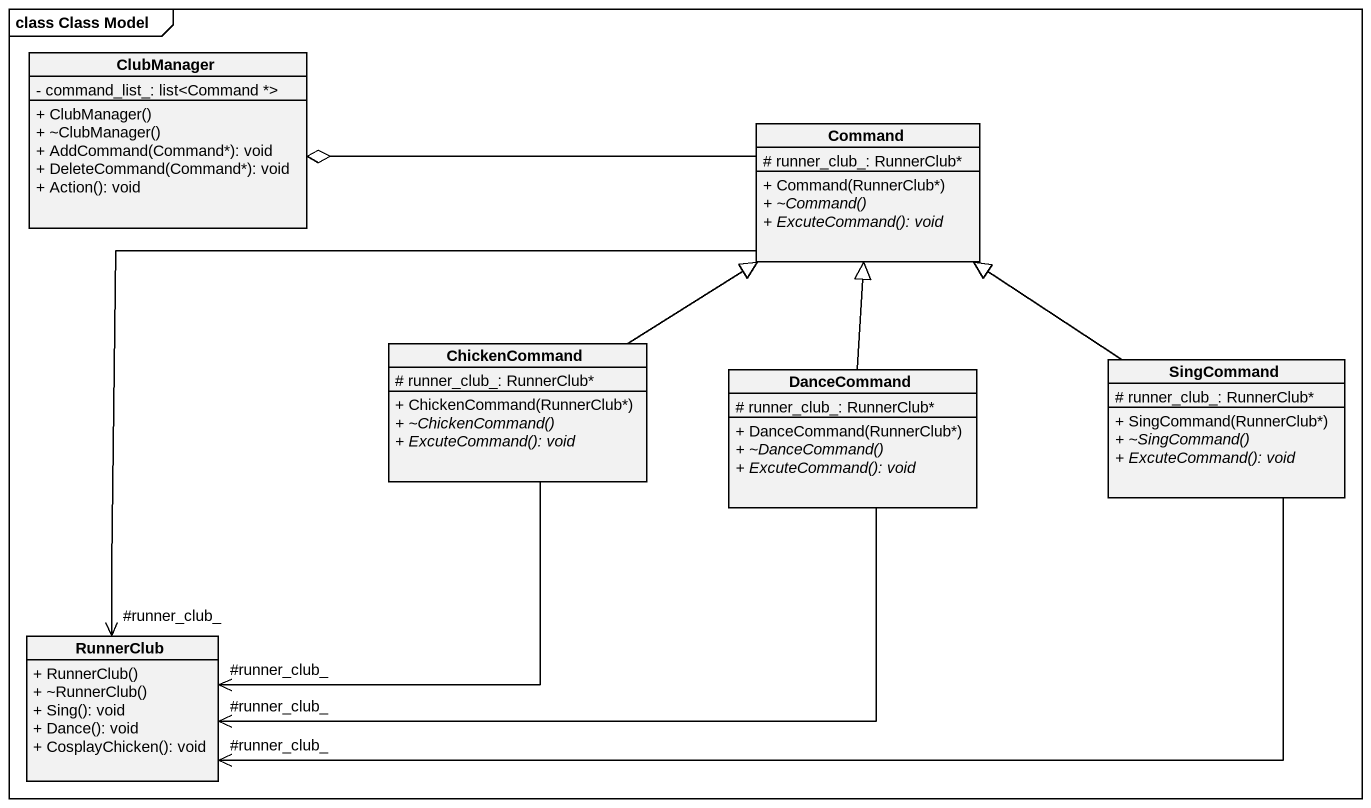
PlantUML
@startuml
mainframe class Class Model
hide circle
hide empty members
skinparam classAttributeIconSize 0
class ClubManager {
  - command_list_: list<Command *>
  + ClubManager()
  + ~ClubManager()
  + AddCommand(Command*): void
  + DeleteCommand(Command*): void
  + Action(): void
}
class Command {
  # runner_club_: RunnerClub*
  + Command(RunnerClub*)
  {abstract} + ~Command()
  {abstract} + ExcuteCommand(): void
}
class ChickenCommand {
  # runner_club_: RunnerClub*
  + ChickenCommand(RunnerClub*)
  {abstract} + ~ChickenCommand()
  {abstract} + ExcuteCommand(): void
}
class DanceCommand {
  # runner_club_: RunnerClub*
  + DanceCommand(RunnerClub*)
  {abstract} + ~DanceCommand()
  {abstract} + ExcuteCommand(): void
}
class SingCommand {
  # runner_club_: RunnerClub*
  + SingCommand(RunnerClub*)
  {abstract} + ~SingCommand()
  {abstract} + ExcuteCommand(): void
}
class RunnerClub {
  + RunnerClub()
  + ~RunnerClub()
  + Sing(): void
  + Dance(): void
  + CosplayChicken(): void
}
Command -left-o ClubManager
Command --> "#runner_club_" RunnerClub
ChickenCommand -up-|> Command
ChickenCommand --> "#runner_club_" RunnerClub
DanceCommand -up-|> Command
DanceCommand -left-> "#runner_club_" RunnerClub
SingCommand -up-|> Command
SingCommand -left-> "#runner_club_" RunnerClub
@enduml
